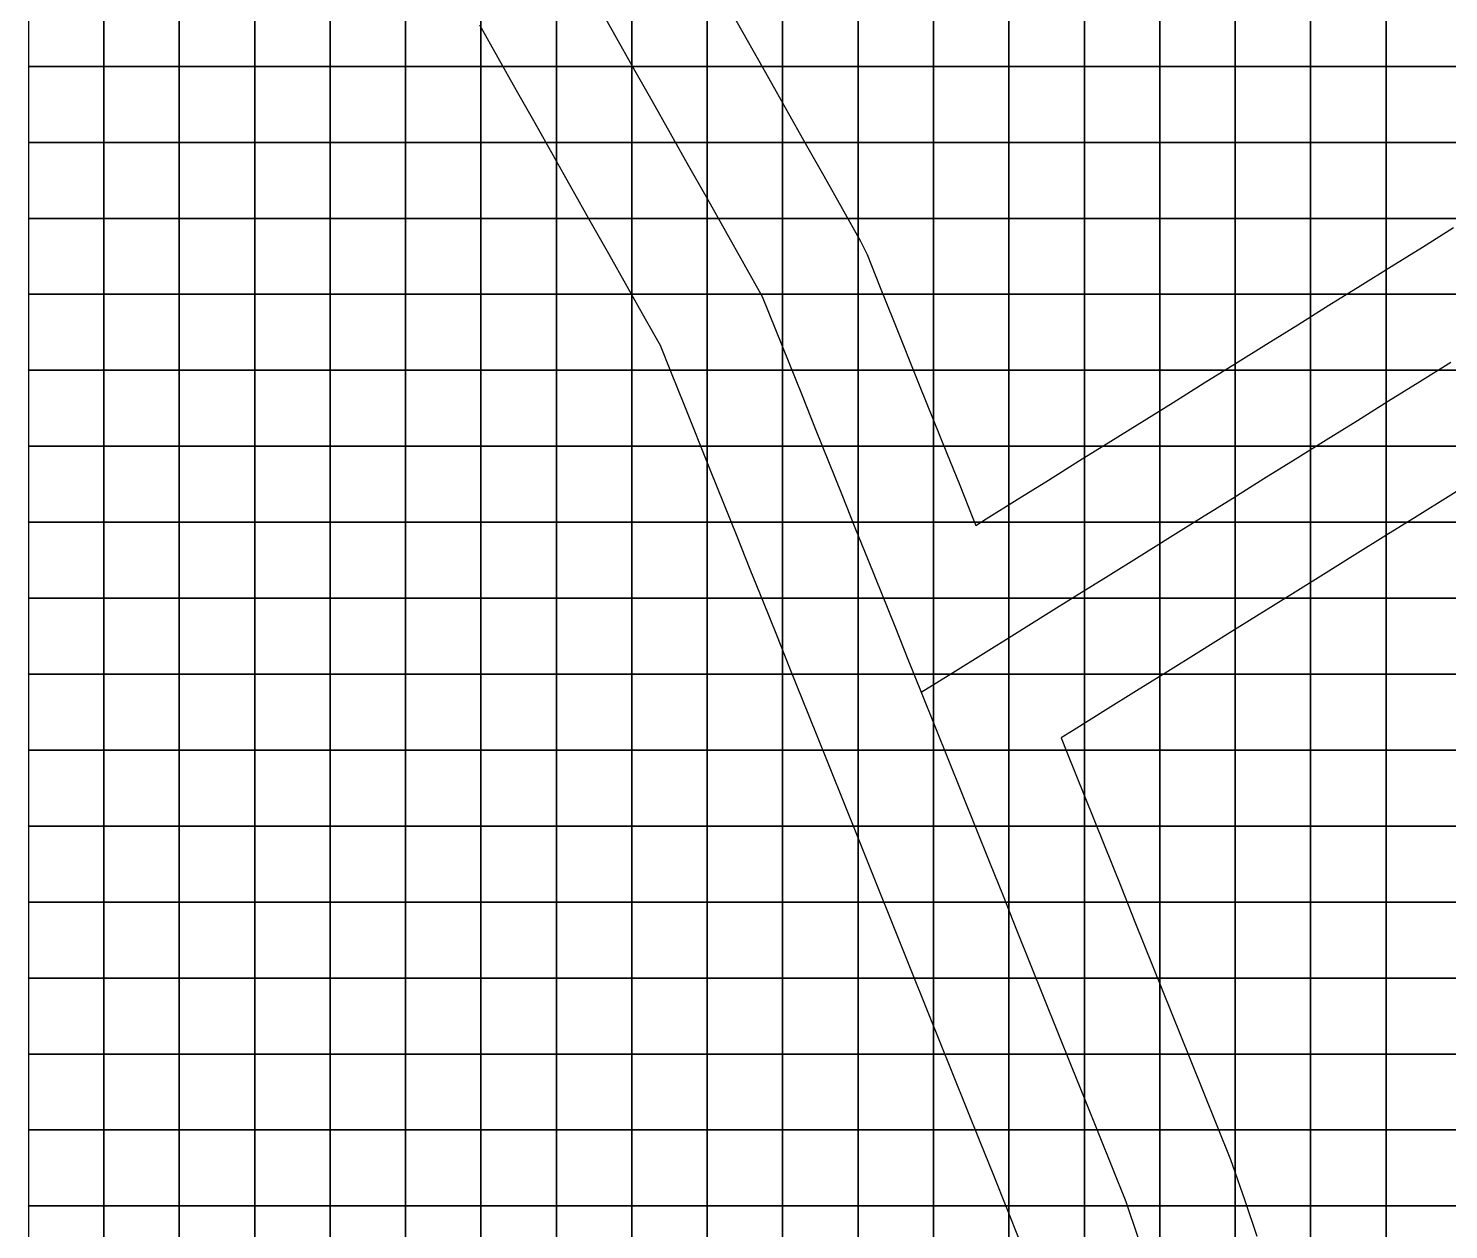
# Model space of a CAD drawing. Header units: metres. Extents: x -5 to 122, y -9 to 115.
# Drawn here: x 0 to 37.77, y 21.62 to 53.57 of the extents above; entities that cross this region are included whole.
import ezdxf

# ---------------------------------------------------------------- set-up
doc = ezdxf.new("R2010")
doc.units = ezdxf.units.M
for name, color, linetype in [('osm_streets', 7, 'Continuous'), ('osm_streets_centerlines', 7, 'Continuous'), ('terrain', 7, 'Continuous')]:
    doc.layers.add(name, color=color, linetype=linetype)

msp = doc.modelspace()

# ---------------------------------------------------------------- linework, layer by layer
at = {"layer": 'osm_streets'}
for points in [[(26.368, 21.322, 1.832), (25.672, 23.055, 1.832), (25.309, 23.958, 1.875), (23.858, 27.57, 1.893), (23.496, 28.473, 1.893), (22.045, 32.085, 1.897), (21.682, 32.988, 1.897), (20.956, 34.794, 1.923), (20.604, 35.672, 1.945), (20.252, 36.549, 1.945), (19.9, 37.426, 1.997), (19.548, 38.304, 1.997), (19.196, 39.181, 1.997), (18.844, 40.058, 1.993), (18.491, 40.936, 1.993), (18.139, 41.813, 2.052), (17.435, 43.567, 2.103), (17.083, 44.445, 2.103), (16.805, 45.138, 2.065), (16.412, 45.834, 2.125), (15.922, 46.703, 2.125), (15.432, 47.572, 2.175), (14.942, 48.44, 2.118), (14.453, 49.309, 2.118), (13.473, 51.047, 2.175), (12.983, 51.915, 2.17), (12.493, 52.784, 2.17), (12.003, 53.653, 2.225)], [(18.699, 53.994, 2.243), (19.679, 52.257, 2.192), (20.169, 51.388, 2.145), (20.659, 50.519, 2.145), (21.149, 49.65, 2.125), (21.638, 48.782, 2.088), (22.128, 47.913, 2.088), (22.3, 47.557, 2.088), (22.652, 46.679, 2.08), (23.004, 45.802, 2.08), (23.708, 44.047, 1.99), (24.06, 43.17, 1.978), (24.412, 42.293, 1.978), (24.764, 41.416, 1.98), (25.116, 40.538, 1.918), (25.191, 40.351, 1.918), (25.468, 40.524, 1.918), (26.296, 41.04, 1.918), (26.296, 41.04, 1.918), (27.125, 41.557, 1.94), (27.953, 42.073, 1.94), (28.782, 42.589, 1.94), (30.439, 43.622, 1.995), (31.268, 44.139, 1.99), (32.096, 44.655, 1.99), (32.925, 45.172, 1.99), (33.754, 45.688, 1.975), (34.582, 46.205, 1.975), (35.411, 46.721, 1.948), (36.239, 47.237, 1.948), (37.068, 47.754, 1.963), (37.896, 48.27, 1.95)], [(38.584, 41.629, 1.897), (37.756, 41.113, 1.897), (36.927, 40.596, 1.882), (36.099, 40.08, 1.882), (35.27, 39.563, 1.882), (34.441, 39.047, 1.882), (33.613, 38.53, 1.882), (31.956, 37.498, 1.935), (31.127, 36.981, 1.722), (30.298, 36.465, 1.72), (29.47, 35.948, 1.72), (28.641, 35.432, 1.882), (27.813, 34.915, 1.83), (27.461, 34.696, 1.83), (27.612, 34.321, 1.83), (29.063, 30.709, 1.85), (29.426, 29.806, 1.8), (30.877, 26.194, 1.772), (31.24, 25.291, 1.75), (31.965, 23.485, 1.76), (32.02, 23.337, 1.76), (32.343, 22.391, 1.853), (32.667, 21.444, 1.853)]]:
    msp.add_polyline3d(points, dxfattribs=at)
at = {"layer": 'osm_streets_centerlines'}
for points in [[(15.106, 54.258, 2.24), (15.596, 53.389, 2.228), (16.086, 52.52, 2.228), (16.576, 51.652, 2.228), (17.066, 50.783, 2.175), (17.556, 49.914, 2.175), (18.046, 49.045, 2.168), (18.535, 48.177, 2.168), (19.025, 47.308, 2.143), (19.515, 46.439, 2.112), (19.867, 45.562, 2.112), (20.219, 44.685, 2.103), (20.572, 43.807, 2.103), (20.924, 42.93, 2.075), (21.276, 42.053, 2.043), (21.628, 41.176, 2.035), (21.98, 40.298, 2.035), (22.332, 39.421, 2.013), (22.684, 38.544, 2.013), (23.036, 37.666, 2.013), (23.388, 36.789, 1.965), (23.74, 35.912, 1.965)], [(23.74, 35.912, 1.965), (24.569, 36.428, 1.965), (25.397, 36.945, 1.923), (26.226, 37.461, 1.92), (27.054, 37.978, 1.92), (27.883, 38.494, 1.915), (28.712, 39.011, 1.915), (29.54, 39.527, 1.965), (30.369, 40.043, 1.965), (31.197, 40.56, 1.98), (32.026, 41.076, 1.98), (32.855, 41.593, 1.973), (33.683, 42.109, 1.938), (34.512, 42.626, 1.938), (35.34, 43.142, 1.893), (36.169, 43.659, 1.925), (36.998, 44.175, 1.925), (37.826, 44.692, 1.868)], [(23.74, 35.912, 1.965), (24.103, 35.009, 1.938), (24.466, 34.106, 1.938), (24.828, 33.203, 1.93), (25.191, 32.3, 1.9), (25.554, 31.397, 1.9), (25.917, 30.494, 1.88), (26.279, 29.591, 1.88), (26.642, 28.688, 1.882), (27.005, 27.785, 1.882), (27.368, 26.882, 1.817), (27.73, 25.979, 1.817), (28.093, 25.076, 1.848), (28.456, 24.173, 1.848), (28.819, 23.27, 1.848), (29.181, 22.367, 1.808), (29.505, 21.421, 1.808)]]:
    msp.add_polyline3d(points, dxfattribs=at)
at = {"layer": 'terrain'}
for points in [[(2.006, 52.559, 2.302), (2.006, 54.579, 2.305), (0, 54.579, 2.34), (0, 52.559, 2.34)], [(4.011, 52.559, 2.308), (4.011, 54.579, 2.305), (2.006, 54.579, 2.305), (2.006, 52.559, 2.302)], [(6.017, 52.559, 2.3), (6.017, 54.579, 2.275), (4.011, 54.579, 2.305), (4.011, 52.559, 2.308)], [(8.023, 52.559, 2.26), (8.023, 54.579, 2.238), (6.017, 54.579, 2.275), (6.017, 52.559, 2.3)], [(10.029, 52.559, 2.21), (10.029, 54.579, 2.188), (8.023, 54.579, 2.238), (8.023, 52.559, 2.26)], [(12.034, 52.559, 2.17), (12.034, 54.579, 2.225), (10.029, 54.579, 2.188), (10.029, 52.559, 2.21)], [(14.04, 52.559, 2.228), (14.04, 54.579, 2.27), (12.034, 54.579, 2.225), (12.034, 52.559, 2.17)], [(16.046, 52.559, 2.228), (16.046, 54.579, 2.24), (14.04, 54.579, 2.27), (14.04, 52.559, 2.228)], [(18.052, 52.559, 2.195), (18.052, 54.579, 2.243), (16.046, 54.579, 2.24), (16.046, 52.559, 2.228)], [(20.057, 52.559, 2.192), (20.057, 54.579, 2.315), (18.052, 54.579, 2.243), (18.052, 52.559, 2.195)], [(22.063, 52.559, 2.128), (22.063, 54.579, 2.108), (20.057, 54.579, 2.315), (20.057, 52.559, 2.192)], [(24.069, 52.559, 2.085), (24.069, 54.579, 2.085), (22.063, 54.579, 2.108), (22.063, 52.559, 2.128)], [(26.075, 52.559, 2.017), (26.075, 54.579, 2.018), (24.069, 54.579, 2.085), (24.069, 52.559, 2.085)], [(28.08, 52.559, 1.957), (28.08, 54.579, 1.98), (26.075, 54.579, 2.018), (26.075, 52.559, 2.017)], [(30.086, 52.559, 1.967), (30.086, 54.579, 2.003), (28.08, 54.579, 1.98), (28.08, 52.559, 1.957)], [(32.092, 52.559, 1.978), (32.092, 54.579, 1.98), (30.086, 54.579, 2.003), (30.086, 52.559, 1.967)], [(34.097, 52.559, 2.02), (34.097, 54.579, 1.997), (32.092, 54.579, 1.98), (32.092, 52.559, 1.978)], [(36.103, 52.559, 2.005), (36.103, 54.579, 1.993), (34.097, 54.579, 1.997), (34.097, 52.559, 2.02)], [(38.109, 52.559, 1.997), (38.109, 54.579, 2), (36.103, 54.579, 1.993), (36.103, 52.559, 2.005)], [(2.006, 50.538, 2.298), (2.006, 52.559, 2.302), (0, 52.559, 2.34), (0, 50.538, 2.365)], [(4.011, 50.538, 2.35), (4.011, 52.559, 2.308), (2.006, 52.559, 2.302), (2.006, 50.538, 2.298)], [(6.017, 50.538, 2.33), (6.017, 52.559, 2.3), (4.011, 52.559, 2.308), (4.011, 50.538, 2.35)], [(8.023, 50.538, 2.26), (8.023, 52.559, 2.26), (6.017, 52.559, 2.3), (6.017, 50.538, 2.33)], [(10.029, 50.538, 2.217), (10.029, 52.559, 2.21), (8.023, 52.559, 2.26), (8.023, 50.538, 2.26)], [(12.034, 50.538, 2.155), (12.034, 52.559, 2.17), (10.029, 52.559, 2.21), (10.029, 50.538, 2.217)], [(14.04, 50.538, 2.175), (14.04, 52.559, 2.228), (12.034, 52.559, 2.17), (12.034, 50.538, 2.155)], [(16.046, 50.538, 2.215), (16.046, 52.559, 2.228), (14.04, 52.559, 2.228), (14.04, 50.538, 2.175)], [(18.052, 50.538, 2.175), (18.052, 52.559, 2.195), (16.046, 52.559, 2.228), (16.046, 50.538, 2.215)], [(20.057, 50.538, 2.145), (20.057, 52.559, 2.192), (18.052, 52.559, 2.195), (18.052, 50.538, 2.175)], [(22.063, 50.538, 2.125), (22.063, 52.559, 2.128), (20.057, 52.559, 2.192), (20.057, 50.538, 2.145)], [(24.069, 50.538, 2.02), (24.069, 52.559, 2.085), (22.063, 52.559, 2.128), (22.063, 50.538, 2.125)], [(26.075, 50.538, 2.007), (26.075, 52.559, 2.017), (24.069, 52.559, 2.085), (24.069, 50.538, 2.02)], [(28.08, 50.538, 2.033), (28.08, 52.559, 1.957), (26.075, 52.559, 2.017), (26.075, 50.538, 2.007)], [(30.086, 50.538, 1.94), (30.086, 52.559, 1.967), (28.08, 52.559, 1.957), (28.08, 50.538, 2.033)], [(32.092, 50.538, 1.98), (32.092, 52.559, 1.978), (30.086, 52.559, 1.967), (30.086, 50.538, 1.94)], [(34.097, 50.538, 1.982), (34.097, 52.559, 2.02), (32.092, 52.559, 1.978), (32.092, 50.538, 1.98)], [(36.103, 50.538, 1.98), (36.103, 52.559, 2.005), (34.097, 52.559, 2.02), (34.097, 50.538, 1.982)], [(38.109, 50.538, 1.993), (38.109, 52.559, 1.997), (36.103, 52.559, 2.005), (36.103, 50.538, 1.98)], [(2.006, 48.517, 2.323), (2.006, 50.538, 2.298), (0, 50.538, 2.365), (0, 48.517, 2.357)], [(4.011, 48.517, 2.33), (4.011, 50.538, 2.35), (2.006, 50.538, 2.298), (2.006, 48.517, 2.323)], [(6.017, 48.517, 2.325), (6.017, 50.538, 2.33), (4.011, 50.538, 2.35), (4.011, 48.517, 2.33)], [(8.023, 48.517, 2.31), (8.023, 50.538, 2.26), (6.017, 50.538, 2.33), (6.017, 48.517, 2.325)], [(10.029, 48.517, 2.225), (10.029, 50.538, 2.217), (8.023, 50.538, 2.26), (8.023, 48.517, 2.31)], [(12.034, 48.517, 2.18), (12.034, 50.538, 2.155), (10.029, 50.538, 2.217), (10.029, 48.517, 2.225)], [(14.04, 48.517, 2.118), (14.04, 50.538, 2.175), (12.034, 50.538, 2.155), (12.034, 48.517, 2.18)], [(16.046, 48.517, 2.175), (16.046, 50.538, 2.215), (14.04, 50.538, 2.175), (14.04, 48.517, 2.118)], [(18.052, 48.517, 2.168), (18.052, 50.538, 2.175), (16.046, 50.538, 2.215), (16.046, 48.517, 2.175)], [(20.057, 48.517, 2.142), (20.057, 50.538, 2.145), (18.052, 50.538, 2.175), (18.052, 48.517, 2.168)], [(22.063, 48.517, 2.088), (22.063, 50.538, 2.125), (20.057, 50.538, 2.145), (20.057, 48.517, 2.142)], [(24.069, 48.517, 2.035), (24.069, 50.538, 2.02), (22.063, 50.538, 2.125), (22.063, 48.517, 2.088)], [(26.075, 48.517, 2.07), (26.075, 50.538, 2.007), (24.069, 50.538, 2.02), (24.069, 48.517, 2.035)], [(28.08, 48.517, 2.002), (28.08, 50.538, 2.033), (26.075, 50.538, 2.007), (26.075, 48.517, 2.07)], [(30.086, 48.517, 1.923), (30.086, 50.538, 1.94), (28.08, 50.538, 2.033), (28.08, 48.517, 2.002)], [(32.092, 48.517, 1.973), (32.092, 50.538, 1.98), (30.086, 50.538, 1.94), (30.086, 48.517, 1.923)], [(34.097, 48.517, 1.98), (34.097, 50.538, 1.982), (32.092, 50.538, 1.98), (32.092, 48.517, 1.973)], [(36.103, 48.517, 1.963), (36.103, 50.538, 1.98), (34.097, 50.538, 1.982), (34.097, 48.517, 1.98)], [(38.109, 48.517, 1.95), (38.109, 50.538, 1.993), (36.103, 50.538, 1.98), (36.103, 48.517, 1.963)], [(2.006, 46.497, 2.333), (2.006, 48.517, 2.323), (0, 48.517, 2.357), (0, 46.497, 2.347)], [(4.011, 46.497, 2.34), (4.011, 48.517, 2.33), (2.006, 48.517, 2.323), (2.006, 46.497, 2.333)], [(6.017, 46.497, 2.34), (6.017, 48.517, 2.325), (4.011, 48.517, 2.33), (4.011, 46.497, 2.34)], [(8.023, 46.497, 2.345), (8.023, 48.517, 2.31), (6.017, 48.517, 2.325), (6.017, 46.497, 2.34)], [(10.029, 46.497, 2.26), (10.029, 48.517, 2.225), (8.023, 48.517, 2.31), (8.023, 46.497, 2.345)], [(12.034, 46.497, 2.23), (12.034, 48.517, 2.18), (10.029, 48.517, 2.225), (10.029, 46.497, 2.26)], [(14.04, 46.497, 2.155), (14.04, 48.517, 2.118), (12.034, 48.517, 2.18), (12.034, 46.497, 2.23)], [(16.046, 46.497, 2.125), (16.046, 48.517, 2.175), (14.04, 48.517, 2.118), (14.04, 46.497, 2.155)], [(18.052, 46.497, 2.143), (18.052, 48.517, 2.168), (16.046, 48.517, 2.175), (16.046, 46.497, 2.125)], [(20.057, 46.497, 2.112), (20.057, 48.517, 2.142), (18.052, 48.517, 2.168), (18.052, 46.497, 2.143)], [(22.063, 46.497, 2.08), (22.063, 48.517, 2.088), (20.057, 48.517, 2.142), (20.057, 46.497, 2.112)], [(24.069, 46.497, 2.05), (24.069, 48.517, 2.035), (22.063, 48.517, 2.088), (22.063, 46.497, 2.08)], [(26.075, 46.497, 2), (26.075, 48.517, 2.07), (24.069, 48.517, 2.035), (24.069, 46.497, 2.05)], [(28.08, 46.497, 1.938), (28.08, 48.517, 2.002), (26.075, 48.517, 2.07), (26.075, 46.497, 2)], [(30.086, 46.497, 1.93), (30.086, 48.517, 1.923), (28.08, 48.517, 2.002), (28.08, 46.497, 1.938)], [(32.092, 46.497, 1.948), (32.092, 48.517, 1.973), (30.086, 48.517, 1.923), (30.086, 46.497, 1.93)], [(34.097, 46.497, 1.975), (34.097, 48.517, 1.98), (32.092, 48.517, 1.973), (32.092, 46.497, 1.948)], [(36.103, 46.497, 1.948), (36.103, 48.517, 1.963), (34.097, 48.517, 1.98), (34.097, 46.497, 1.975)], [(38.109, 46.497, 1.905), (38.109, 48.517, 1.95), (36.103, 48.517, 1.963), (36.103, 46.497, 1.948)], [(2.006, 44.476, 2.37), (2.006, 46.497, 2.333), (0, 46.497, 2.347), (0, 44.476, 2.375)], [(4.011, 44.476, 2.34), (4.011, 46.497, 2.34), (2.006, 46.497, 2.333), (2.006, 44.476, 2.37)], [(6.017, 44.476, 2.345), (6.017, 46.497, 2.34), (4.011, 46.497, 2.34), (4.011, 44.476, 2.34)], [(8.023, 44.476, 2.342), (8.023, 46.497, 2.345), (6.017, 46.497, 2.34), (6.017, 44.476, 2.345)], [(10.029, 44.476, 2.293), (10.029, 46.497, 2.26), (8.023, 46.497, 2.345), (8.023, 44.476, 2.342)], [(12.034, 44.476, 2.267), (12.034, 46.497, 2.23), (10.029, 46.497, 2.26), (10.029, 44.476, 2.293)], [(14.04, 44.476, 2.205), (14.04, 46.497, 2.155), (12.034, 46.497, 2.23), (12.034, 44.476, 2.267)], [(16.046, 44.476, 2.065), (16.046, 46.497, 2.125), (14.04, 46.497, 2.155), (14.04, 44.476, 2.205)], [(18.052, 44.476, 2.103), (18.052, 46.497, 2.143), (16.046, 46.497, 2.125), (16.046, 44.476, 2.065)], [(20.057, 44.476, 2.103), (20.057, 46.497, 2.112), (18.052, 46.497, 2.143), (18.052, 44.476, 2.103)], [(22.063, 44.476, 2.048), (22.063, 46.497, 2.08), (20.057, 46.497, 2.112), (20.057, 44.476, 2.103)], [(24.069, 44.476, 1.99), (24.069, 46.497, 2.05), (22.063, 46.497, 2.08), (22.063, 44.476, 2.048)], [(26.075, 44.476, 2.015), (26.075, 46.497, 2), (24.069, 46.497, 2.05), (24.069, 44.476, 1.99)], [(28.08, 44.476, 2.058), (28.08, 46.497, 1.938), (26.075, 46.497, 2), (26.075, 44.476, 2.015)], [(30.086, 44.476, 1.995), (30.086, 46.497, 1.93), (28.08, 46.497, 1.938), (28.08, 44.476, 2.058)], [(32.092, 44.476, 1.99), (32.092, 46.497, 1.948), (30.086, 46.497, 1.93), (30.086, 44.476, 1.995)], [(34.097, 44.476, 1.955), (34.097, 46.497, 1.975), (32.092, 46.497, 1.948), (32.092, 44.476, 1.99)], [(36.103, 44.476, 1.925), (36.103, 46.497, 1.948), (34.097, 46.497, 1.975), (34.097, 44.476, 1.955)], [(38.109, 44.476, 1.868), (38.109, 46.497, 1.905), (36.103, 46.497, 1.948), (36.103, 44.476, 1.925)], [(2.006, 42.455, 2.39), (2.006, 44.476, 2.37), (0, 44.476, 2.375), (0, 42.455, 2.385)], [(4.011, 42.455, 2.333), (4.011, 44.476, 2.34), (2.006, 44.476, 2.37), (2.006, 42.455, 2.39)], [(6.017, 42.455, 2.32), (6.017, 44.476, 2.345), (4.011, 44.476, 2.34), (4.011, 42.455, 2.333)], [(8.023, 42.455, 2.312), (8.023, 44.476, 2.342), (6.017, 44.476, 2.345), (6.017, 42.455, 2.32)], [(10.029, 42.455, 2.255), (10.029, 44.476, 2.293), (8.023, 44.476, 2.342), (8.023, 42.455, 2.312)], [(12.034, 42.455, 2.213), (12.034, 44.476, 2.267), (10.029, 44.476, 2.293), (10.029, 42.455, 2.255)], [(14.04, 42.455, 2.31), (14.04, 44.476, 2.205), (12.034, 44.476, 2.267), (12.034, 42.455, 2.213)], [(16.046, 42.455, 2.088), (16.046, 44.476, 2.065), (14.04, 44.476, 2.205), (14.04, 42.455, 2.31)], [(18.052, 42.455, 2.052), (18.052, 44.476, 2.103), (16.046, 44.476, 2.065), (16.046, 42.455, 2.088)], [(20.057, 42.455, 2.075), (20.057, 44.476, 2.103), (18.052, 44.476, 2.103), (18.052, 42.455, 2.052)], [(22.063, 42.455, 2.043), (22.063, 44.476, 2.048), (20.057, 44.476, 2.103), (20.057, 42.455, 2.075)], [(24.069, 42.455, 1.978), (24.069, 44.476, 1.99), (22.063, 44.476, 2.048), (22.063, 42.455, 2.043)], [(26.075, 42.455, 1.96), (26.075, 44.476, 2.015), (24.069, 44.476, 1.99), (24.069, 42.455, 1.978)], [(28.08, 42.455, 1.94), (28.08, 44.476, 2.058), (26.075, 44.476, 2.015), (26.075, 42.455, 1.96)], [(30.086, 42.455, 1.97), (30.086, 44.476, 1.995), (28.08, 44.476, 2.058), (28.08, 42.455, 1.94)], [(32.092, 42.455, 1.973), (32.092, 44.476, 1.99), (30.086, 44.476, 1.995), (30.086, 42.455, 1.97)], [(34.097, 42.455, 1.938), (34.097, 44.476, 1.955), (32.092, 44.476, 1.99), (32.092, 42.455, 1.973)], [(36.103, 42.455, 1.893), (36.103, 44.476, 1.925), (34.097, 44.476, 1.955), (34.097, 42.455, 1.938)], [(38.109, 42.455, 1.897), (38.109, 44.476, 1.868), (36.103, 44.476, 1.925), (36.103, 42.455, 1.893)], [(2.006, 40.435, 2.375), (2.006, 42.455, 2.39), (0, 42.455, 2.385), (0, 40.435, 2.323)], [(4.011, 40.435, 2.357), (4.011, 42.455, 2.333), (2.006, 42.455, 2.39), (2.006, 40.435, 2.375)], [(6.017, 40.435, 2.353), (6.017, 42.455, 2.32), (4.011, 42.455, 2.333), (4.011, 40.435, 2.357)], [(8.023, 40.435, 2.372), (8.023, 42.455, 2.312), (6.017, 42.455, 2.32), (6.017, 40.435, 2.353)], [(10.029, 40.435, 2.393), (10.029, 42.455, 2.255), (8.023, 42.455, 2.312), (8.023, 40.435, 2.372)], [(12.034, 40.435, 2.342), (12.034, 42.455, 2.213), (10.029, 42.455, 2.255), (10.029, 40.435, 2.393)], [(14.04, 40.435, 2.438), (14.04, 42.455, 2.31), (12.034, 42.455, 2.213), (12.034, 40.435, 2.342)], [(16.046, 40.435, 2.073), (16.046, 42.455, 2.088), (14.04, 42.455, 2.31), (14.04, 40.435, 2.438)], [(18.052, 40.435, 1.993), (18.052, 42.455, 2.052), (16.046, 42.455, 2.088), (16.046, 40.435, 2.073)], [(20.057, 40.435, 2.045), (20.057, 42.455, 2.075), (18.052, 42.455, 2.052), (18.052, 40.435, 1.993)], [(22.063, 40.435, 2.035), (22.063, 42.455, 2.043), (20.057, 42.455, 2.075), (20.057, 40.435, 2.045)], [(24.069, 40.435, 1.98), (24.069, 42.455, 1.978), (22.063, 42.455, 2.043), (22.063, 40.435, 2.035)], [(26.075, 40.435, 1.918), (26.075, 42.455, 1.96), (24.069, 42.455, 1.978), (24.069, 40.435, 1.98)], [(28.08, 40.435, 1.933), (28.08, 42.455, 1.94), (26.075, 42.455, 1.96), (26.075, 40.435, 1.918)], [(30.086, 40.435, 1.965), (30.086, 42.455, 1.97), (28.08, 42.455, 1.94), (28.08, 40.435, 1.933)], [(32.092, 40.435, 1.98), (32.092, 42.455, 1.973), (30.086, 42.455, 1.97), (30.086, 40.435, 1.965)], [(34.097, 40.435, 1.935), (34.097, 42.455, 1.938), (32.092, 42.455, 1.973), (32.092, 40.435, 1.98)], [(36.103, 40.435, 1.882), (36.103, 42.455, 1.893), (34.097, 42.455, 1.938), (34.097, 40.435, 1.935)], [(38.109, 40.435, 1.897), (38.109, 42.455, 1.897), (36.103, 42.455, 1.893), (36.103, 40.435, 1.882)], [(2.006, 38.414, 2.308), (2.006, 40.435, 2.375), (0, 40.435, 2.323), (0, 38.414, 2.325)], [(4.011, 38.414, 2.393), (4.011, 40.435, 2.357), (2.006, 40.435, 2.375), (2.006, 38.414, 2.308)], [(6.017, 38.414, 2.433), (6.017, 40.435, 2.353), (4.011, 40.435, 2.357), (4.011, 38.414, 2.393)], [(8.023, 38.414, 2.478), (8.023, 40.435, 2.372), (6.017, 40.435, 2.353), (6.017, 38.414, 2.433)], [(10.029, 38.414, 2.522), (10.029, 40.435, 2.393), (8.023, 40.435, 2.372), (8.023, 38.414, 2.478)], [(12.034, 38.414, 2.338), (12.034, 40.435, 2.342), (10.029, 40.435, 2.393), (10.029, 38.414, 2.522)], [(14.04, 38.414, 2.298), (14.04, 40.435, 2.438), (12.034, 40.435, 2.342), (12.034, 38.414, 2.338)], [(16.046, 38.414, 2.18), (16.046, 40.435, 2.073), (14.04, 40.435, 2.438), (14.04, 38.414, 2.298)], [(18.052, 38.414, 2), (18.052, 40.435, 1.993), (16.046, 40.435, 2.073), (16.046, 38.414, 2.18)], [(20.057, 38.414, 1.997), (20.057, 40.435, 2.045), (18.052, 40.435, 1.993), (18.052, 38.414, 2)], [(22.063, 38.414, 2.013), (22.063, 40.435, 2.035), (20.057, 40.435, 2.045), (20.057, 38.414, 1.997)], [(24.069, 38.414, 1.988), (24.069, 40.435, 1.98), (22.063, 40.435, 2.035), (22.063, 38.414, 2.013)], [(26.075, 38.414, 1.92), (26.075, 40.435, 1.918), (24.069, 40.435, 1.98), (24.069, 38.414, 1.988)], [(28.08, 38.414, 1.915), (28.08, 40.435, 1.933), (26.075, 40.435, 1.918), (26.075, 38.414, 1.92)], [(30.086, 38.414, 1.94), (30.086, 40.435, 1.965), (28.08, 40.435, 1.933), (28.08, 38.414, 1.915)], [(32.092, 38.414, 1.935), (32.092, 40.435, 1.98), (30.086, 40.435, 1.965), (30.086, 38.414, 1.94)], [(34.097, 38.414, 1.882), (34.097, 40.435, 1.935), (32.092, 40.435, 1.98), (32.092, 38.414, 1.935)], [(36.103, 38.414, 1.853), (36.103, 40.435, 1.882), (34.097, 40.435, 1.935), (34.097, 38.414, 1.882)], [(38.109, 38.414, 1.9), (38.109, 40.435, 1.897), (36.103, 40.435, 1.882), (36.103, 38.414, 1.853)], [(2.006, 36.393, 2.287), (2.006, 38.414, 2.308), (0, 38.414, 2.325), (0, 36.393, 2.312)], [(4.011, 36.393, 2.39), (4.011, 38.414, 2.393), (2.006, 38.414, 2.308), (2.006, 36.393, 2.287)], [(6.017, 36.393, 2.53), (6.017, 38.414, 2.433), (4.011, 38.414, 2.393), (4.011, 36.393, 2.39)], [(8.023, 36.393, 2.605), (8.023, 38.414, 2.478), (6.017, 38.414, 2.433), (6.017, 36.393, 2.53)], [(10.029, 36.393, 2.395), (10.029, 38.414, 2.522), (8.023, 38.414, 2.478), (8.023, 36.393, 2.605)], [(12.034, 36.393, 2.272), (12.034, 38.414, 2.338), (10.029, 38.414, 2.522), (10.029, 36.393, 2.395)], [(14.04, 36.393, 2.292), (14.04, 38.414, 2.298), (12.034, 38.414, 2.338), (12.034, 36.393, 2.272)], [(16.046, 36.393, 2.202), (16.046, 38.414, 2.18), (14.04, 38.414, 2.298), (14.04, 36.393, 2.292)], [(18.052, 36.393, 2.035), (18.052, 38.414, 2), (16.046, 38.414, 2.18), (16.046, 36.393, 2.202)], [(20.057, 36.393, 1.945), (20.057, 38.414, 1.997), (18.052, 38.414, 2), (18.052, 36.393, 2.035)], [(22.063, 36.393, 1.987), (22.063, 38.414, 2.013), (20.057, 38.414, 1.997), (20.057, 36.393, 1.945)], [(24.069, 36.393, 1.965), (24.069, 38.414, 1.988), (22.063, 38.414, 2.013), (22.063, 36.393, 1.987)], [(26.075, 36.393, 1.923), (26.075, 38.414, 1.92), (24.069, 38.414, 1.988), (24.069, 36.393, 1.965)], [(28.08, 36.393, 1.882), (28.08, 38.414, 1.915), (26.075, 38.414, 1.92), (26.075, 36.393, 1.923)], [(30.086, 36.393, 1.72), (30.086, 38.414, 1.94), (28.08, 38.414, 1.915), (28.08, 36.393, 1.882)], [(32.092, 36.393, 1.722), (32.092, 38.414, 1.935), (30.086, 38.414, 1.94), (30.086, 36.393, 1.72)], [(34.097, 36.393, 1.793), (34.097, 38.414, 1.882), (32.092, 38.414, 1.935), (32.092, 36.393, 1.722)], [(36.103, 36.393, 1.845), (36.103, 38.414, 1.853), (34.097, 38.414, 1.882), (34.097, 36.393, 1.793)], [(38.109, 36.393, 1.845), (38.109, 38.414, 1.9), (36.103, 38.414, 1.853), (36.103, 36.393, 1.845)], [(2.006, 34.373, 2.33), (2.006, 36.393, 2.287), (0, 36.393, 2.312), (0, 34.373, 2.3)], [(4.011, 34.373, 2.42), (4.011, 36.393, 2.39), (2.006, 36.393, 2.287), (2.006, 34.373, 2.33)], [(6.017, 34.373, 2.6), (6.017, 36.393, 2.53), (4.011, 36.393, 2.39), (4.011, 34.373, 2.42)], [(8.023, 34.373, 2.513), (8.023, 36.393, 2.605), (6.017, 36.393, 2.53), (6.017, 34.373, 2.6)], [(10.029, 34.373, 2.335), (10.029, 36.393, 2.395), (8.023, 36.393, 2.605), (8.023, 34.373, 2.513)], [(12.034, 34.373, 2.347), (12.034, 36.393, 2.272), (10.029, 36.393, 2.395), (10.029, 34.373, 2.335)], [(14.04, 34.373, 2.32), (14.04, 36.393, 2.292), (12.034, 36.393, 2.272), (12.034, 34.373, 2.347)], [(16.046, 34.373, 2.23), (16.046, 36.393, 2.202), (14.04, 36.393, 2.292), (14.04, 34.373, 2.32)], [(18.052, 34.373, 2.022), (18.052, 36.393, 2.035), (16.046, 36.393, 2.202), (16.046, 34.373, 2.23)], [(20.057, 34.373, 1.923), (20.057, 36.393, 1.945), (18.052, 36.393, 2.035), (18.052, 34.373, 2.022)], [(22.063, 34.373, 1.95), (22.063, 36.393, 1.987), (20.057, 36.393, 1.945), (20.057, 34.373, 1.923)], [(24.069, 34.373, 1.938), (24.069, 36.393, 1.965), (22.063, 36.393, 1.987), (22.063, 34.373, 1.95)], [(26.075, 34.373, 1.915), (26.075, 36.393, 1.923), (24.069, 36.393, 1.965), (24.069, 34.373, 1.938)], [(28.08, 34.373, 1.83), (28.08, 36.393, 1.882), (26.075, 36.393, 1.923), (26.075, 34.373, 1.915)], [(30.086, 34.373, 1.713), (30.086, 36.393, 1.72), (28.08, 36.393, 1.882), (28.08, 34.373, 1.83)], [(32.092, 34.373, 1.71), (32.092, 36.393, 1.722), (30.086, 36.393, 1.72), (30.086, 34.373, 1.713)], [(34.097, 34.373, 1.72), (34.097, 36.393, 1.793), (32.092, 36.393, 1.722), (32.092, 34.373, 1.71)], [(36.103, 34.373, 1.827), (36.103, 36.393, 1.845), (34.097, 36.393, 1.793), (34.097, 34.373, 1.72)], [(38.109, 34.373, 1.87), (38.109, 36.393, 1.845), (36.103, 36.393, 1.845), (36.103, 34.373, 1.827)], [(2.006, 32.352, 2.427), (2.006, 34.373, 2.33), (0, 34.373, 2.3), (0, 32.352, 2.348)], [(4.011, 32.352, 2.573), (4.011, 34.373, 2.42), (2.006, 34.373, 2.33), (2.006, 32.352, 2.427)], [(6.017, 32.352, 2.495), (6.017, 34.373, 2.6), (4.011, 34.373, 2.42), (4.011, 32.352, 2.573)], [(8.023, 32.352, 2.397), (8.023, 34.373, 2.513), (6.017, 34.373, 2.6), (6.017, 32.352, 2.495)], [(10.029, 32.352, 2.29), (10.029, 34.373, 2.335), (8.023, 34.373, 2.513), (8.023, 32.352, 2.397)], [(12.034, 32.352, 2.308), (12.034, 34.373, 2.347), (10.029, 34.373, 2.335), (10.029, 32.352, 2.29)], [(14.04, 32.352, 2.272), (14.04, 34.373, 2.32), (12.034, 34.373, 2.347), (12.034, 32.352, 2.308)], [(16.046, 32.352, 2.235), (16.046, 34.373, 2.23), (14.04, 34.373, 2.32), (14.04, 32.352, 2.272)], [(18.052, 32.352, 2.118), (18.052, 34.373, 2.022), (16.046, 34.373, 2.23), (16.046, 32.352, 2.235)], [(20.057, 32.352, 1.945), (20.057, 34.373, 1.923), (18.052, 34.373, 2.022), (18.052, 32.352, 2.118)], [(22.063, 32.352, 1.897), (22.063, 34.373, 1.95), (20.057, 34.373, 1.923), (20.057, 32.352, 1.945)], [(24.069, 32.352, 1.93), (24.069, 34.373, 1.938), (22.063, 34.373, 1.95), (22.063, 32.352, 1.897)], [(26.075, 32.352, 1.9), (26.075, 34.373, 1.915), (24.069, 34.373, 1.938), (24.069, 32.352, 1.93)], [(28.08, 32.352, 1.87), (28.08, 34.373, 1.83), (26.075, 34.373, 1.915), (26.075, 32.352, 1.9)], [(30.086, 32.352, 1.83), (30.086, 34.373, 1.713), (28.08, 34.373, 1.83), (28.08, 32.352, 1.87)], [(32.092, 32.352, 1.743), (32.092, 34.373, 1.71), (30.086, 34.373, 1.713), (30.086, 32.352, 1.83)], [(34.097, 32.352, 1.862), (34.097, 34.373, 1.72), (32.092, 34.373, 1.71), (32.092, 32.352, 1.743)], [(36.103, 32.352, 1.772), (36.103, 34.373, 1.827), (34.097, 34.373, 1.72), (34.097, 32.352, 1.862)], [(38.109, 32.352, 1.77), (38.109, 34.373, 1.87), (36.103, 34.373, 1.827), (36.103, 32.352, 1.772)], [(2.006, 30.331, 2.645), (2.006, 32.352, 2.427), (0, 32.352, 2.348), (0, 30.331, 2.457)], [(4.011, 30.331, 2.647), (4.011, 32.352, 2.573), (2.006, 32.352, 2.427), (2.006, 30.331, 2.645)], [(6.017, 30.331, 2.448), (6.017, 32.352, 2.495), (4.011, 32.352, 2.573), (4.011, 30.331, 2.647)], [(8.023, 30.331, 2.34), (8.023, 32.352, 2.397), (6.017, 32.352, 2.495), (6.017, 30.331, 2.448)], [(10.029, 30.331, 2.375), (10.029, 32.352, 2.29), (8.023, 32.352, 2.397), (8.023, 30.331, 2.34)], [(12.034, 30.331, 2.8), (12.034, 32.352, 2.308), (10.029, 32.352, 2.29), (10.029, 30.331, 2.375)], [(14.04, 30.331, 2.872), (14.04, 32.352, 2.272), (12.034, 32.352, 2.308), (12.034, 30.331, 2.8)], [(16.046, 30.331, 2.24), (16.046, 32.352, 2.235), (14.04, 32.352, 2.272), (14.04, 30.331, 2.872)], [(18.052, 30.331, 2.075), (18.052, 32.352, 2.118), (16.046, 32.352, 2.235), (16.046, 30.331, 2.24)], [(20.057, 30.331, 2.03), (20.057, 32.352, 1.945), (18.052, 32.352, 2.118), (18.052, 30.331, 2.075)], [(22.063, 30.331, 1.863), (22.063, 32.352, 1.897), (20.057, 32.352, 1.945), (20.057, 30.331, 2.03)], [(24.069, 30.331, 1.9), (24.069, 32.352, 1.93), (22.063, 32.352, 1.897), (22.063, 30.331, 1.863)], [(26.075, 30.331, 1.88), (26.075, 32.352, 1.9), (24.069, 32.352, 1.93), (24.069, 30.331, 1.9)], [(28.08, 30.331, 1.85), (28.08, 32.352, 1.87), (26.075, 32.352, 1.9), (26.075, 30.331, 1.88)], [(30.086, 30.331, 1.8), (30.086, 32.352, 1.83), (28.08, 32.352, 1.87), (28.08, 30.331, 1.85)], [(32.092, 30.331, 1.768), (32.092, 32.352, 1.743), (30.086, 32.352, 1.83), (30.086, 30.331, 1.8)], [(34.097, 30.331, 1.89), (34.097, 32.352, 1.862), (32.092, 32.352, 1.743), (32.092, 30.331, 1.768)], [(36.103, 30.331, 1.793), (36.103, 32.352, 1.772), (34.097, 32.352, 1.862), (34.097, 30.331, 1.89)], [(38.109, 30.331, 1.775), (38.109, 32.352, 1.77), (36.103, 32.352, 1.772), (36.103, 30.331, 1.793)], [(2.006, 28.31, 2.613), (2.006, 30.331, 2.645), (0, 30.331, 2.457), (0, 28.31, 2.645)], [(4.011, 28.31, 2.455), (4.011, 30.331, 2.647), (2.006, 30.331, 2.645), (2.006, 28.31, 2.613)], [(6.017, 28.31, 2.397), (6.017, 30.331, 2.448), (4.011, 30.331, 2.647), (4.011, 28.31, 2.455)], [(8.023, 28.31, 2.433), (8.023, 30.331, 2.34), (6.017, 30.331, 2.448), (6.017, 28.31, 2.397)], [(10.029, 28.31, 2.89), (10.029, 30.331, 2.375), (8.023, 30.331, 2.34), (8.023, 28.31, 2.433)], [(12.034, 28.31, 3.625), (12.034, 30.331, 2.8), (10.029, 30.331, 2.375), (10.029, 28.31, 2.89)], [(14.04, 28.31, 3.673), (14.04, 30.331, 2.872), (12.034, 30.331, 2.8), (12.034, 28.31, 3.625)], [(16.046, 28.31, 2.257), (16.046, 30.331, 2.24), (14.04, 30.331, 2.872), (14.04, 28.31, 3.673)], [(18.052, 28.31, 2.013), (18.052, 30.331, 2.075), (16.046, 30.331, 2.24), (16.046, 28.31, 2.257)], [(20.057, 28.31, 2.043), (20.057, 30.331, 2.03), (18.052, 30.331, 2.075), (18.052, 28.31, 2.013)], [(22.063, 28.31, 1.882), (22.063, 30.331, 1.863), (20.057, 30.331, 2.03), (20.057, 28.31, 2.043)], [(24.069, 28.31, 1.893), (24.069, 30.331, 1.9), (22.063, 30.331, 1.863), (22.063, 28.31, 1.882)], [(26.075, 28.31, 1.882), (26.075, 30.331, 1.88), (24.069, 30.331, 1.9), (24.069, 28.31, 1.893)], [(28.08, 28.31, 1.827), (28.08, 30.331, 1.85), (26.075, 30.331, 1.88), (26.075, 28.31, 1.882)], [(30.086, 28.31, 1.757), (30.086, 30.331, 1.8), (28.08, 30.331, 1.85), (28.08, 28.31, 1.827)], [(32.092, 28.31, 1.705), (32.092, 30.331, 1.768), (30.086, 30.331, 1.8), (30.086, 28.31, 1.757)], [(34.097, 28.31, 1.79), (34.097, 30.331, 1.89), (32.092, 30.331, 1.768), (32.092, 28.31, 1.705)], [(36.103, 28.31, 1.783), (36.103, 30.331, 1.793), (34.097, 30.331, 1.89), (34.097, 28.31, 1.79)], [(38.109, 28.31, 1.783), (38.109, 30.331, 1.775), (36.103, 30.331, 1.793), (36.103, 28.31, 1.783)], [(2.006, 26.29, 2.418), (2.006, 28.31, 2.613), (0, 28.31, 2.645), (0, 26.29, 2.632)], [(4.011, 26.29, 2.382), (4.011, 28.31, 2.455), (2.006, 28.31, 2.613), (2.006, 26.29, 2.418)], [(6.017, 26.29, 2.445), (6.017, 28.31, 2.397), (4.011, 28.31, 2.455), (4.011, 26.29, 2.382)], [(8.023, 26.29, 2.823), (8.023, 28.31, 2.433), (6.017, 28.31, 2.397), (6.017, 26.29, 2.445)], [(10.029, 26.29, 3.405), (10.029, 28.31, 2.89), (8.023, 28.31, 2.433), (8.023, 26.29, 2.823)], [(12.034, 26.29, 3.85), (12.034, 28.31, 3.625), (10.029, 28.31, 2.89), (10.029, 26.29, 3.405)], [(14.04, 26.29, 3.088), (14.04, 28.31, 3.673), (12.034, 28.31, 3.625), (12.034, 26.29, 3.85)], [(16.046, 26.29, 2.082), (16.046, 28.31, 2.257), (14.04, 28.31, 3.673), (14.04, 26.29, 3.088)], [(18.052, 26.29, 1.787), (18.052, 28.31, 2.013), (16.046, 28.31, 2.257), (16.046, 26.29, 2.082)], [(20.057, 26.29, 2.015), (20.057, 28.31, 2.043), (18.052, 28.31, 2.013), (18.052, 26.29, 1.787)], [(22.063, 26.29, 1.845), (22.063, 28.31, 1.882), (20.057, 28.31, 2.043), (20.057, 26.29, 2.015)], [(24.069, 26.29, 1.853), (24.069, 28.31, 1.893), (22.063, 28.31, 1.882), (22.063, 26.29, 1.845)], [(26.075, 26.29, 1.87), (26.075, 28.31, 1.882), (24.069, 28.31, 1.893), (24.069, 26.29, 1.853)], [(28.08, 26.29, 1.817), (28.08, 28.31, 1.827), (26.075, 28.31, 1.882), (26.075, 26.29, 1.87)], [(30.086, 26.29, 1.772), (30.086, 28.31, 1.757), (28.08, 28.31, 1.827), (28.08, 26.29, 1.817)], [(32.092, 26.29, 1.75), (32.092, 28.31, 1.705), (30.086, 28.31, 1.757), (30.086, 26.29, 1.772)], [(34.097, 26.29, 1.745), (34.097, 28.31, 1.79), (32.092, 28.31, 1.705), (32.092, 26.29, 1.75)], [(36.103, 26.29, 1.793), (36.103, 28.31, 1.783), (34.097, 28.31, 1.79), (34.097, 26.29, 1.745)], [(38.109, 26.29, 1.778), (38.109, 28.31, 1.783), (36.103, 28.31, 1.783), (36.103, 26.29, 1.793)], [(2.006, 24.269, 2.387), (2.006, 26.29, 2.418), (0, 26.29, 2.632), (0, 24.269, 2.455)], [(4.011, 24.269, 2.527), (4.011, 26.29, 2.382), (2.006, 26.29, 2.418), (2.006, 24.269, 2.387)], [(6.017, 24.269, 2.875), (6.017, 26.29, 2.445), (4.011, 26.29, 2.382), (4.011, 24.269, 2.527)], [(8.023, 24.269, 3.252), (8.023, 26.29, 2.823), (6.017, 26.29, 2.445), (6.017, 24.269, 2.875)], [(10.029, 24.269, 3.878), (10.029, 26.29, 3.405), (8.023, 26.29, 2.823), (8.023, 24.269, 3.252)], [(12.034, 24.269, 3.57), (12.034, 26.29, 3.85), (10.029, 26.29, 3.405), (10.029, 24.269, 3.878)], [(14.04, 24.269, 2.56), (14.04, 26.29, 3.088), (12.034, 26.29, 3.85), (12.034, 24.269, 3.57)], [(16.046, 24.269, 1.8), (16.046, 26.29, 2.082), (14.04, 26.29, 3.088), (14.04, 24.269, 2.56)], [(18.052, 24.269, 1.78), (18.052, 26.29, 1.787), (16.046, 26.29, 2.082), (16.046, 24.269, 1.8)], [(20.057, 24.269, 1.84), (20.057, 26.29, 2.015), (18.052, 26.29, 1.787), (18.052, 24.269, 1.78)], [(22.063, 24.269, 1.798), (22.063, 26.29, 1.845), (20.057, 26.29, 2.015), (20.057, 24.269, 1.84)], [(24.069, 24.269, 1.838), (24.069, 26.29, 1.853), (22.063, 26.29, 1.845), (22.063, 24.269, 1.798)], [(26.075, 24.269, 1.875), (26.075, 26.29, 1.87), (24.069, 26.29, 1.853), (24.069, 24.269, 1.838)], [(28.08, 24.269, 1.848), (28.08, 26.29, 1.817), (26.075, 26.29, 1.87), (26.075, 24.269, 1.875)], [(30.086, 24.269, 1.795), (30.086, 26.29, 1.772), (28.08, 26.29, 1.817), (28.08, 24.269, 1.848)], [(32.092, 24.269, 1.76), (32.092, 26.29, 1.75), (30.086, 26.29, 1.772), (30.086, 24.269, 1.795)], [(34.097, 24.269, 1.86), (34.097, 26.29, 1.745), (32.092, 26.29, 1.75), (32.092, 24.269, 1.76)], [(36.103, 24.269, 1.775), (36.103, 26.29, 1.793), (34.097, 26.29, 1.745), (34.097, 24.269, 1.86)], [(38.109, 24.269, 1.783), (38.109, 26.29, 1.778), (36.103, 26.29, 1.793), (36.103, 24.269, 1.775)], [(2.006, 22.248, 2.42), (2.006, 24.269, 2.387), (0, 24.269, 2.455), (0, 22.248, 2.372)], [(4.011, 22.248, 2.862), (4.011, 24.269, 2.527), (2.006, 24.269, 2.387), (2.006, 22.248, 2.42)], [(6.017, 22.248, 3.202), (6.017, 24.269, 2.875), (4.011, 24.269, 2.527), (4.011, 22.248, 2.862)], [(8.023, 22.248, 3.745), (8.023, 24.269, 3.252), (6.017, 24.269, 2.875), (6.017, 22.248, 3.202)], [(10.029, 22.248, 3.815), (10.029, 24.269, 3.878), (8.023, 24.269, 3.252), (8.023, 22.248, 3.745)], [(12.034, 22.248, 2.9), (12.034, 24.269, 3.57), (10.029, 24.269, 3.878), (10.029, 22.248, 3.815)], [(14.04, 22.248, 1.848), (14.04, 24.269, 2.56), (12.034, 24.269, 3.57), (12.034, 22.248, 2.9)], [(16.046, 22.248, 1.785), (16.046, 24.269, 1.8), (14.04, 24.269, 2.56), (14.04, 22.248, 1.848)], [(18.052, 22.248, 1.772), (18.052, 24.269, 1.78), (16.046, 24.269, 1.8), (16.046, 22.248, 1.785)], [(20.057, 22.248, 1.772), (20.057, 24.269, 1.84), (18.052, 24.269, 1.78), (18.052, 22.248, 1.772)], [(22.063, 22.248, 1.745), (22.063, 24.269, 1.798), (20.057, 24.269, 1.84), (20.057, 22.248, 1.772)], [(24.069, 22.248, 1.825), (24.069, 24.269, 1.838), (22.063, 24.269, 1.798), (22.063, 22.248, 1.745)], [(26.075, 22.248, 1.832), (26.075, 24.269, 1.875), (24.069, 24.269, 1.838), (24.069, 22.248, 1.825)], [(28.08, 22.248, 1.853), (28.08, 24.269, 1.848), (26.075, 24.269, 1.875), (26.075, 22.248, 1.832)], [(30.086, 22.248, 1.808), (30.086, 24.269, 1.795), (28.08, 24.269, 1.848), (28.08, 22.248, 1.853)], [(32.092, 22.248, 1.853), (32.092, 24.269, 1.76), (30.086, 24.269, 1.795), (30.086, 22.248, 1.808)], [(34.097, 22.248, 1.868), (34.097, 24.269, 1.86), (32.092, 24.269, 1.76), (32.092, 22.248, 1.853)], [(36.103, 22.248, 1.798), (36.103, 24.269, 1.775), (34.097, 24.269, 1.86), (34.097, 22.248, 1.868)], [(38.109, 22.248, 1.825), (38.109, 24.269, 1.783), (36.103, 24.269, 1.775), (36.103, 22.248, 1.798)], [(2.006, 20.228, 2.798), (2.006, 22.248, 2.42), (0, 22.248, 2.372), (0, 20.228, 2.293)], [(4.011, 20.228, 3.457), (4.011, 22.248, 2.862), (2.006, 22.248, 2.42), (2.006, 20.228, 2.798)], [(6.017, 20.228, 4.073), (6.017, 22.248, 3.202), (4.011, 22.248, 2.862), (4.011, 20.228, 3.457)], [(8.023, 20.228, 3.442), (8.023, 22.248, 3.745), (6.017, 22.248, 3.202), (6.017, 20.228, 4.073)], [(10.029, 20.228, 1.933), (10.029, 22.248, 3.815), (8.023, 22.248, 3.745), (8.023, 20.228, 3.442)], [(12.034, 20.228, 1.798), (12.034, 22.248, 2.9), (10.029, 22.248, 3.815), (10.029, 20.228, 1.933)], [(14.04, 20.228, 1.763), (14.04, 22.248, 1.848), (12.034, 22.248, 2.9), (12.034, 20.228, 1.798)], [(16.046, 20.228, 1.755), (16.046, 22.248, 1.785), (14.04, 22.248, 1.848), (14.04, 20.228, 1.763)], [(18.052, 20.228, 1.77), (18.052, 22.248, 1.772), (16.046, 22.248, 1.785), (16.046, 20.228, 1.755)], [(20.057, 20.228, 1.79), (20.057, 22.248, 1.772), (18.052, 22.248, 1.772), (18.052, 20.228, 1.77)], [(22.063, 20.228, 1.768), (22.063, 22.248, 1.745), (20.057, 22.248, 1.772), (20.057, 20.228, 1.79)], [(24.069, 20.228, 1.735), (24.069, 22.248, 1.825), (22.063, 22.248, 1.745), (22.063, 20.228, 1.768)], [(26.075, 20.228, 1.745), (26.075, 22.248, 1.832), (24.069, 22.248, 1.825), (24.069, 20.228, 1.735)], [(28.08, 20.228, 1.827), (28.08, 22.248, 1.853), (26.075, 22.248, 1.832), (26.075, 20.228, 1.745)], [(30.086, 20.228, 1.808), (30.086, 22.248, 1.808), (28.08, 22.248, 1.853), (28.08, 20.228, 1.827)], [(32.092, 20.228, 1.757), (32.092, 22.248, 1.853), (30.086, 22.248, 1.808), (30.086, 20.228, 1.808)], [(34.097, 20.228, 1.765), (34.097, 22.248, 1.868), (32.092, 22.248, 1.853), (32.092, 20.228, 1.757)], [(36.103, 20.228, 1.815), (36.103, 22.248, 1.798), (34.097, 22.248, 1.868), (34.097, 20.228, 1.765)], [(38.109, 20.228, 2.085), (38.109, 22.248, 1.825), (36.103, 22.248, 1.798), (36.103, 20.228, 1.815)]]:
    msp.add_3dface(points, dxfattribs=at)

doc.saveas('drawing.dxf')
